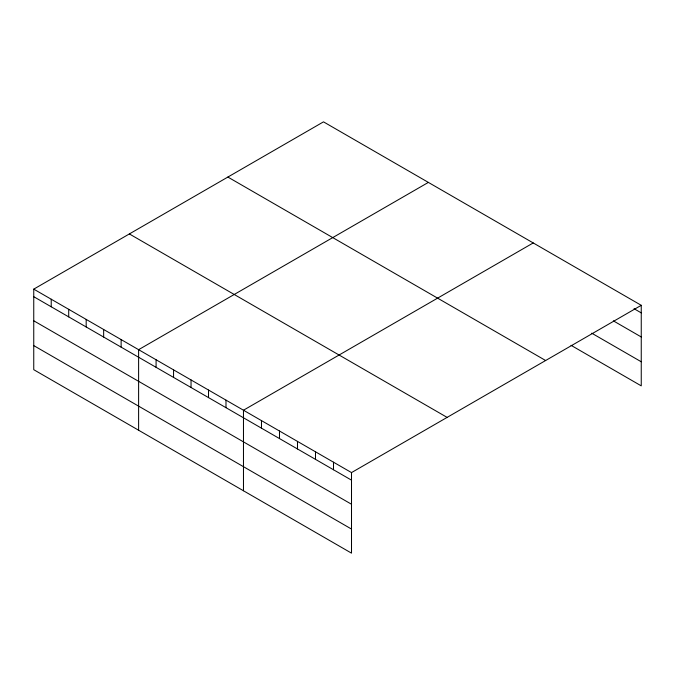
<?xml version="1.0" encoding="UTF-8"?>
<svg xmlns="http://www.w3.org/2000/svg" width="675" height="675" viewBox="0 0 675 675"><rect width="100%" height="100%" fill="white"/><g stroke="black" fill="none" stroke-linecap="round" stroke-linejoin="round"><path stroke-width="1.01" d="M351.506 504.242L351.506 472.593L33.75 289.136L33.75 369.689L351.506 553.146L351.506 504.242L33.75 320.785M571.025 345.313L641.25 385.864L641.25 305.311L323.494 121.854L33.75 289.136M428.355 182.402L138.611 349.684L138.611 430.228M533.216 242.941L243.472 410.223L243.472 490.767M351.506 472.593L641.25 305.311M634.044 308.711L641.25 312.871M613.339 320.844L641.25 336.96M591.73 333.188L641.25 361.775M227.88 177.061L545.636 360.517M129.364 233.938L447.12 417.395M33.75 296.696L351.506 480.153M33.75 345.6L351.506 529.057M333.501 462.198L333.501 469.758M315.495 451.803L315.495 459.363M297.489 441.408L297.489 448.968M279.484 431.013L279.484 438.573M261.478 420.618L261.478 428.169M225.99 400.132L225.99 407.683M208.516 390.04L208.516 397.6M191.042 379.949L191.042 387.509M173.559 369.858L173.559 377.418M156.085 359.767L156.085 367.327M121.129 339.593L121.129 347.144M103.655 329.501L103.655 337.061M86.181 319.41L86.181 326.97M68.707 309.319L68.707 316.879M51.224 299.227L51.224 306.788"/></g></svg>
